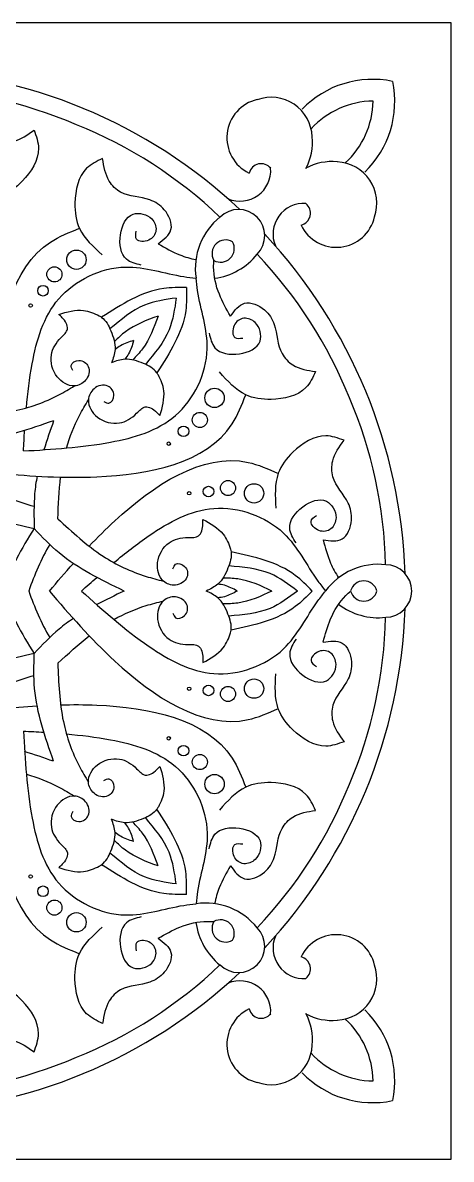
# Model space of a CAD drawing. Header units: metres. Extents: x 0 to 1, y 0 to 1.
# Drawn here: x 0.623 to 1, y 0 to 1 of the extents above; entities that cross this region are included whole.
import ezdxf

# ---------------------------------------------------------------- set-up
doc = ezdxf.new("R2010")
doc.units = ezdxf.units.M
doc.layers.add('ceco.net 98', color=7, linetype='Continuous')

msp = doc.modelspace()

# ---------------------------------------------------------------- linework, layer by layer
at = {"layer": 'ceco.net 98', "color": 8, "ltscale": 0.02}
for p, q in [((1, 1), (0, 1)), ((1, 0), (1, 1)), ((0, 0), (1, 0))]:
    msp.add_line(p, q, dxfattribs=at)
for centre, radius in [((0.6699, 0.7915), 0.00853), ((0.6505, 0.7786), 0.00666), ((0.6405, 0.7642), 0.00466), ((0.6296, 0.7512), 0.00153), ((0.7915, 0.6699), 0.00853), ((0.7786, 0.6505), 0.00666), ((0.7642, 0.6405), 0.00466), ((0.7512, 0.6296), 0.00153), ((0.7862, 0.5875), 0.00466), ((0.8034, 0.5906), 0.00666), ((0.8263, 0.5859), 0.00853), ((0.7692, 0.586), 0.00153), ((0.8263, 0.4141), 0.00853), ((0.7692, 0.414), 0.00153), ((0.7862, 0.4125), 0.00466), ((0.8034, 0.4094), 0.00666), ((0.7512, 0.3704), 0.00153), ((0.7642, 0.3595), 0.00466), ((0.7786, 0.3495), 0.00666), ((0.7915, 0.3301), 0.00853), ((0.6296, 0.2488), 0.00153), ((0.6405, 0.2358), 0.00466), ((0.6505, 0.2214), 0.00666), ((0.6699, 0.2085), 0.00853)]:
    msp.add_circle(centre, radius, dxfattribs=at)
for centre, radius, start, end in [((0.5, 0.5), 0.4596, 46.927, 88.073), ((0.9307, 0.8639), 0.0863, 78.2126, 135.9971), ((0.5138, 0.5452), 0.3971, 66.8374, 88.6456), ((0.8639, 0.9307), 0.0863, 314.0029, 11.7874), ((0.8369, 0.8988), 0.0345, 103.0681, 244.2713), ((0.8414, 0.8983), 0.0361, 2.1313, 109.8703), ((0.9322, 0.8556), 0.0755, 90.8124, 137.4329), ((0.8556, 0.9322), 0.0755, 312.5671, 359.1876), ((0.5222, 0.5417), 0.3971, 46.3544, 68.1626), ((0.8314, 0.8945), 0.0464, 330.8278, 6.4447), ((0.814, 0.87), 0.027, 247.3105, 4.1719), ((0.8325, 0.8652), 0.0108, 38.5327, 166.4032), ((0.8945, 0.8314), 0.0464, 83.5553, 119.1722), ((0.8983, 0.8414), 0.0361, 340.1297, 87.8687), ((0.87, 0.814), 0.027, 85.8281, 202.6895), ((0.8652, 0.8325), 0.0108, 283.5968, 51.4673), ((0.8126, 0.8126), 0.0231, 315.3158, 134.6842), ((0.8329, 0.7837), 0.0583, 128.8368, 188.3446), ((0.8988, 0.8369), 0.0345, 205.7287, 346.9319), ((0.5, 0.5), 0.4596, 1.927, 43.073), ((0.8013, 0.7969), 0.012, 59.9975, 210.0025), ((0.7969, 0.8013), 0.012, 239.9975, 30.0025), ((0.7837, 0.8329), 0.0583, 277.8251, 321.1632), ((0.5417, 0.5222), 0.3971, 21.8374, 43.6456), ((0.5452, 0.5138), 0.3971, 1.3544, 23.1626), ((0.6919, 0.7931), 0.2265, 243.4262, 254.8079), ((0.6961, 0.8639), 0.3153, 247.1077, 258.4177), ((0.896, 0.3813), 0.3153, 146.5823, 157.8923), ((0.8429, 0.4284), 0.2265, 150.1921, 161.5738), ((0.936, 0.4652), 0.0583, 83.8368, 143.3446), ((0.9421, 0.5), 0.0231, 270.3158, 89.6842), ((0.896, 0.6187), 0.3153, 202.1077, 213.4177), ((0.9229, 0.4969), 0.012, 14.9975, 165.0025), ((0.9229, 0.5031), 0.012, 194.9975, 345.0025), ((0.8429, 0.5716), 0.2265, 198.4262, 209.8079), ((0.5, 0.5), 0.4596, 316.927, 358.073), ((0.936, 0.5348), 0.0583, 232.8251, 276.1632), ((0.5452, 0.4862), 0.3971, 336.8374, 358.6456), ((0.6961, 0.1361), 0.3153, 101.5823, 112.8923), ((0.6919, 0.2069), 0.2265, 105.1921, 116.5738), ((0.5417, 0.4778), 0.3971, 316.3544, 338.1626), ((0.7837, 0.1671), 0.0583, 38.8368, 98.3446), ((0.7969, 0.1987), 0.012, 329.9975, 120.0025), ((0.8329, 0.2163), 0.0583, 187.8251, 231.1632), ((0.8013, 0.2031), 0.012, 149.9975, 300.0025), ((0.8126, 0.1874), 0.0231, 225.3158, 44.6842), ((0.87, 0.186), 0.027, 157.3105, 274.1719), ((0.8988, 0.1631), 0.0345, 13.0681, 154.2713), ((0.5222, 0.4583), 0.3971, 291.8374, 313.6456), ((0.8652, 0.1675), 0.0108, 308.5327, 76.4032), ((0.8983, 0.1586), 0.0361, 272.1313, 19.8703), ((0.5, 0.5), 0.4596, 271.927, 313.073), ((0.814, 0.13), 0.027, 355.8281, 112.6895), ((0.8369, 0.1012), 0.0345, 115.7287, 256.9319), ((0.8325, 0.1348), 0.0108, 193.5968, 321.4673), ((0.8639, 0.0693), 0.0863, 348.2126, 45.9971), ((0.8945, 0.1686), 0.0464, 240.8278, 276.4447), ((0.8314, 0.1055), 0.0464, 353.5553, 29.1722), ((0.8556, 0.0678), 0.0755, 0.8124, 47.4329), ((0.8414, 0.1017), 0.0361, 250.1297, 357.8687), ((0.9322, 0.1444), 0.0755, 222.5671, 269.1876), ((0.5138, 0.4548), 0.3971, 271.3544, 293.1626), ((0.9307, 0.1361), 0.0863, 224.0029, 281.7874)]:
    msp.add_arc(centre, radius, start, end, dxfattribs=at)
for points, knots in [([(0.5451, 0.8871), (0.5442, 0.8932), (0.5422, 0.9062), (0.5617, 0.9139), (0.5816, 0.9094), (0.5954, 0.8946), (0.6173, 0.8944), (0.6269, 0.9014), (0.6326, 0.9056)], [0, 0, 0, 0, 0.016789, 0.035275, 0.050623, 0.077296, 0.091154, 0.111938, 0.111938, 0.111938, 0.111938]), ([(0.6326, 0.9056), (0.6345, 0.9002), (0.6401, 0.8844), (0.6254, 0.8615), (0.6021, 0.8438), (0.5836, 0.8449), (0.573, 0.8455)], [0, 0, 0, 0, 0.016505, 0.048801, 0.071439, 0.102037, 0.102037, 0.102037, 0.102037]), ([(0.693, 0.8805), (0.6879, 0.8781), (0.6727, 0.8708), (0.667, 0.8443), (0.6709, 0.8153), (0.6847, 0.803), (0.6927, 0.7959)], [0, 0, 0, 0, 0.016505, 0.048801, 0.071439, 0.102037, 0.102037, 0.102037, 0.102037]), ([(0.7418, 0.8056), (0.7468, 0.8093), (0.7574, 0.817), (0.749, 0.8363), (0.7318, 0.8472), (0.7116, 0.8465), (0.696, 0.8618), (0.6941, 0.8735), (0.693, 0.8805)], [0, 0, 0, 0, 0.016789, 0.035275, 0.050623, 0.077296, 0.091154, 0.111938, 0.111938, 0.111938, 0.111938]), ([(0.727, 0.7868), (0.7222, 0.7879), (0.7096, 0.7909), (0.7062, 0.8134), (0.7162, 0.8355), (0.7365, 0.8305), (0.7418, 0.8171), (0.735, 0.8071), (0.7212, 0.807), (0.7222, 0.8138), (0.7226, 0.8165)], [0, 0, 0, 0, 0.013982, 0.036238, 0.057544, 0.074371, 0.085068, 0.095763, 0.106405, 0.113417, 0.113417, 0.113417, 0.113417]), ([(0.6002, 0.656), (0.5999, 0.6663), (0.6, 0.7208), (0.6143, 0.796), (0.6637, 0.8155), (0.6726, 0.8191)], [0.74802, 0.74802, 0.74802, 0.74802, 1.17854, 2.96044, 3.35512, 3.35512, 3.35512, 3.35512]), ([(0.7418, 0.8056), (0.7481, 0.802), (0.7586, 0.796), (0.7703, 0.7925), (0.7752, 0.7916)], [0, 0, 0, 0, 0.300992, 0.504578, 0.504578, 0.504578, 0.504578]), ([(0.8056, 0.7418), (0.802, 0.7481), (0.7944, 0.7615), (0.7903, 0.7788), (0.7908, 0.7889), (0.7908, 0.7908)], [0, 0, 0, 0, 0.021605, 0.0461904, 0.051928, 0.051928, 0.051928, 0.051928]), ([(0.6258, 0.6611), (0.6269, 0.674), (0.631, 0.7074), (0.6471, 0.7632), (0.7094, 0.7932), (0.7508, 0.778), (0.7716, 0.7756), (0.7752, 0.7752)], [0.53171, 0.53171, 0.53171, 0.53171, 1.07334, 1.93356, 2.84005, 3.56451, 3.71706, 3.71706, 3.71706, 3.71706]), ([(0.6232, 0.6232), (0.6487, 0.6247), (0.6946, 0.6273), (0.7632, 0.6471), (0.7932, 0.7094), (0.778, 0.7508), (0.7756, 0.7716), (0.7752, 0.7752)], [0, 0, 0, 0, 0.077044, 0.13879, 0.203857, 0.255858, 0.266808, 0.266808, 0.266808, 0.266808]), ([(0.7669, 0.7669), (0.7601, 0.767), (0.733, 0.7672), (0.7096, 0.7521), (0.6921, 0.7408)], [0, 0, 0, 0, 0.0201767, 0.0804369, 0.0804369, 0.0804369, 0.0804369]), ([(0.7669, 0.7669), (0.767, 0.7601), (0.7672, 0.733), (0.7521, 0.7096), (0.7408, 0.6921)], [0, 0, 0, 0, 0.0201767, 0.0804369, 0.0804369, 0.0804369, 0.0804369]), ([(0.7578, 0.7578), (0.7482, 0.7564), (0.7261, 0.7532), (0.7091, 0.7388), (0.6994, 0.7306)], [0, 0, 0, 0, 0.0286098, 0.0655329, 0.0655329, 0.0655329, 0.0655329]), ([(0.7578, 0.7578), (0.7564, 0.7482), (0.7532, 0.7261), (0.7388, 0.7091), (0.7306, 0.6994)], [0, 0, 0, 0, 0.0286098, 0.0655329, 0.0655329, 0.0655329, 0.0655329]), ([(0.8056, 0.7418), (0.8093, 0.7468), (0.817, 0.7574), (0.8363, 0.749), (0.8472, 0.7318), (0.8465, 0.7116), (0.8618, 0.696), (0.8735, 0.6941), (0.8805, 0.693)], [0, 0, 0, 0, 0.016789, 0.035275, 0.050623, 0.077296, 0.091154, 0.111938, 0.111938, 0.111938, 0.111938]), ([(0.6666, 0.6939), (0.6658, 0.6955), (0.6637, 0.6999), (0.6732, 0.7049), (0.683, 0.6976), (0.6797, 0.6844), (0.6661, 0.6779), (0.6502, 0.6877), (0.6451, 0.7076), (0.6537, 0.7211), (0.6646, 0.7304), (0.6591, 0.7392), (0.6553, 0.7425), (0.6543, 0.7434)], [0, 0, 0, 0, 0.004789, 0.012909, 0.022667, 0.035054, 0.04608, 0.063137, 0.083245, 0.100623, 0.11005, 0.121019, 0.125257, 0.125257, 0.125257, 0.125257]), ([(0.6543, 0.7434), (0.6617, 0.7456), (0.6738, 0.7491), (0.6865, 0.7441), (0.6956, 0.7388), (0.7009, 0.7282), (0.7055, 0.7141), (0.7023, 0.7048), (0.7009, 0.7009)], [0, 0, 0, 0, 0.022224, 0.036822, 0.0392275, 0.0536071, 0.0703179, 0.0823182, 0.0823182, 0.0823182, 0.0823182]), ([(0.7419, 0.7419), (0.7317, 0.7382), (0.7174, 0.733), (0.7065, 0.7225), (0.7033, 0.7195)], [0, 0, 0, 0, 0.0319342, 0.0450313, 0.0450313, 0.0450313, 0.0450313]), ([(0.7419, 0.7419), (0.7382, 0.7317), (0.733, 0.7174), (0.7225, 0.7065), (0.7195, 0.7033)], [0, 0, 0, 0, 0.0319342, 0.0450313, 0.0450313, 0.0450313, 0.0450313]), ([(0.7868, 0.727), (0.7879, 0.7222), (0.7909, 0.7096), (0.8134, 0.7062), (0.8355, 0.7162), (0.8305, 0.7365), (0.8171, 0.7418), (0.8071, 0.735), (0.807, 0.7212), (0.8138, 0.7222), (0.8165, 0.7226)], [0, 0, 0, 0, 0.013982, 0.036238, 0.057544, 0.074371, 0.085068, 0.095763, 0.106405, 0.113417, 0.113417, 0.113417, 0.113417]), ([(0.7203, 0.7203), (0.7163, 0.7191), (0.7103, 0.7173), (0.7055, 0.7136), (0.7039, 0.7124)], [0, 0, 0, 0, 0.0123321, 0.018308, 0.018308, 0.018308, 0.018308]), ([(0.7203, 0.7203), (0.7191, 0.7163), (0.7173, 0.7103), (0.7136, 0.7055), (0.7124, 0.7039)], [0, 0, 0, 0, 0.0123321, 0.018308, 0.018308, 0.018308, 0.018308]), ([(0.7434, 0.6543), (0.7456, 0.6617), (0.7491, 0.6738), (0.7441, 0.6865), (0.7388, 0.6956), (0.7282, 0.7009), (0.7141, 0.7055), (0.7048, 0.7023), (0.7009, 0.7009)], [0, 0, 0, 0, 0.022224, 0.036822, 0.0392275, 0.0536071, 0.0703179, 0.0823182, 0.0823182, 0.0823182, 0.0823182]), ([(0.8805, 0.693), (0.8781, 0.6879), (0.8708, 0.6727), (0.8443, 0.667), (0.8153, 0.6709), (0.803, 0.6847), (0.7959, 0.6927)], [0, 0, 0, 0, 0.016505, 0.048801, 0.071439, 0.102037, 0.102037, 0.102037, 0.102037]), ([(0.5636, 0.6535), (0.5808, 0.6542), (0.6121, 0.6554), (0.6471, 0.6679), (0.6636, 0.6777), (0.6682, 0.6805)], [0, 0, 0, 0, 0.051611, 0.093513, 0.109416, 0.109416, 0.109416, 0.109416]), ([(0.6939, 0.6666), (0.6955, 0.6658), (0.6999, 0.6637), (0.7049, 0.6732), (0.6976, 0.683), (0.6844, 0.6797), (0.6779, 0.6661), (0.6877, 0.6502), (0.7076, 0.6451), (0.7211, 0.6537), (0.7304, 0.6646), (0.7392, 0.6591), (0.7425, 0.6553), (0.7434, 0.6543)], [0, 0, 0, 0, 0.004789, 0.012909, 0.022667, 0.035054, 0.04608, 0.063137, 0.083245, 0.100623, 0.11005, 0.121019, 0.125257, 0.125257, 0.125257, 0.125257]), ([(0.6033, 0.6033), (0.6306, 0.6012), (0.6992, 0.596), (0.796, 0.6143), (0.8155, 0.6637), (0.8191, 0.6726)], [0, 0, 0, 0, 0.084595, 0.212499, 0.240829, 0.240829, 0.240829, 0.240829]), ([(0.6611, 0.6258), (0.664, 0.6357), (0.6698, 0.6503), (0.6777, 0.6636), (0.6805, 0.6682)], [0.874431, 0.874431, 0.874431, 0.874431, 1.302789, 1.52434, 1.52434, 1.52434, 1.52434]), ([(0.6498, 0.6498), (0.6287, 0.6424), (0.5978, 0.6316), (0.5653, 0.6325), (0.555, 0.6328)], [0, 0, 0, 0, 0.92339, 1.35123, 1.35123, 1.35123, 1.35123]), ([(0.9056, 0.6326), (0.9002, 0.6345), (0.8844, 0.6401), (0.8615, 0.6254), (0.8438, 0.6021), (0.8449, 0.5836), (0.8455, 0.573)], [0, 0, 0, 0, 0.016505, 0.048801, 0.071439, 0.102037, 0.102037, 0.102037, 0.102037]), ([(0.8871, 0.5451), (0.8932, 0.5442), (0.9062, 0.5422), (0.9139, 0.5617), (0.9094, 0.5816), (0.8946, 0.5954), (0.8944, 0.6173), (0.9014, 0.6269), (0.9056, 0.6326)], [0, 0, 0, 0, 0.016789, 0.035275, 0.050623, 0.077296, 0.091154, 0.111938, 0.111938, 0.111938, 0.111938]), ([(0.6812, 0.5394), (0.6883, 0.547), (0.7268, 0.5854), (0.7901, 0.6285), (0.8388, 0.6074), (0.8477, 0.6035)], [0.74802, 0.74802, 0.74802, 0.74802, 1.17854, 2.96044, 3.35512, 3.35512, 3.35512, 3.35512]), ([(0.6353, 0.6011), (0.6343, 0.596), (0.6321, 0.5808), (0.6325, 0.5653), (0.6328, 0.555)], [0.705177, 0.705177, 0.705177, 0.705177, 0.923388, 1.351235, 1.351235, 1.351235, 1.351235]), ([(0.8633, 0.5423), (0.8607, 0.5465), (0.8538, 0.5575), (0.8674, 0.5758), (0.8901, 0.5844), (0.901, 0.5665), (0.8952, 0.5533), (0.8834, 0.551), (0.8735, 0.5607), (0.879, 0.5648), (0.8812, 0.5664)], [0, 0, 0, 0, 0.013982, 0.036238, 0.057544, 0.074371, 0.085068, 0.095763, 0.106405, 0.113417, 0.113417, 0.113417, 0.113417]), ([(0.7029, 0.525), (0.7128, 0.5333), (0.7393, 0.554), (0.7902, 0.5821), (0.8555, 0.5593), (0.8739, 0.5193), (0.887, 0.5029), (0.8892, 0.5)], [0.53171, 0.53171, 0.53171, 0.53171, 1.07334, 1.93356, 2.84005, 3.56451, 3.71706, 3.71706, 3.71706, 3.71706]), ([(0.6535, 0.5636), (0.6662, 0.5519), (0.6892, 0.5306), (0.7227, 0.5147), (0.7414, 0.51), (0.7465, 0.5087)], [0, 0, 0, 0, 0.051611, 0.093513, 0.109416, 0.109416, 0.109416, 0.109416]), ([(0.7549, 0.5194), (0.7555, 0.5211), (0.757, 0.5256), (0.7673, 0.5224), (0.7692, 0.5103), (0.7575, 0.5033), (0.7433, 0.5083), (0.7389, 0.5265), (0.7494, 0.5442), (0.765, 0.5476), (0.7793, 0.5465), (0.7816, 0.5567), (0.7813, 0.5616), (0.7812, 0.563)], [0, 0, 0, 0, 0.004789, 0.012909, 0.022667, 0.035054, 0.04608, 0.063137, 0.083245, 0.100623, 0.11005, 0.121019, 0.125257, 0.125257, 0.125257, 0.125257]), ([(0.7812, 0.563), (0.7879, 0.5593), (0.7991, 0.5532), (0.8045, 0.5407), (0.8071, 0.5305), (0.8034, 0.5193), (0.7967, 0.506), (0.7879, 0.5018), (0.7842, 0.5)], [0, 0, 0, 0, 0.022224, 0.036822, 0.0392275, 0.0536071, 0.0703179, 0.0823182, 0.0823182, 0.0823182, 0.0823182]), ([(0.7119, 0.5), (0.6917, 0.5097), (0.6622, 0.5239), (0.6398, 0.5475), (0.6328, 0.555)], [0, 0, 0, 0, 0.92339, 1.35123, 1.35123, 1.35123, 1.35123]), ([(0.8871, 0.5451), (0.889, 0.5381), (0.8921, 0.5265), (0.898, 0.5157), (0.9008, 0.5116)], [0, 0, 0, 0, 0.300992, 0.504578, 0.504578, 0.504578, 0.504578]), ([(0.8775, 0.5), (0.8727, 0.5049), (0.8537, 0.5242), (0.8265, 0.53), (0.8061, 0.5344)], [0, 0, 0, 0, 0.0201767, 0.0804369, 0.0804369, 0.0804369, 0.0804369]), ([(0.8646, 0.5), (0.8568, 0.5058), (0.839, 0.5192), (0.8167, 0.521), (0.8041, 0.522)], [0, 0, 0, 0, 0.0286098, 0.0655329, 0.0655329, 0.0655329, 0.0655329]), ([(0.8421, 0.5), (0.8323, 0.5046), (0.8184, 0.511), (0.8033, 0.5113), (0.7989, 0.5114)], [0, 0, 0, 0, 0.0319342, 0.0450313, 0.0450313, 0.0450313, 0.0450313]), ([(0.6461, 0.5), (0.6639, 0.4792), (0.7087, 0.427), (0.7901, 0.3715), (0.8388, 0.3926), (0.8477, 0.3965)], [0, 0, 0, 0, 0.084595, 0.212499, 0.240829, 0.240829, 0.240829, 0.240829]), ([(0.6743, 0.5), (0.6933, 0.483), (0.7276, 0.4524), (0.7902, 0.4179), (0.8555, 0.4407), (0.8739, 0.4807), (0.887, 0.4971), (0.8892, 0.5)], [0, 0, 0, 0, 0.077044, 0.13879, 0.203857, 0.255858, 0.266808, 0.266808, 0.266808, 0.266808]), ([(0.7812, 0.437), (0.7879, 0.4407), (0.7991, 0.4468), (0.8045, 0.4593), (0.8071, 0.4695), (0.8034, 0.4807), (0.7967, 0.494), (0.7879, 0.4982), (0.7842, 0.5)], [0, 0, 0, 0, 0.022224, 0.036822, 0.0392275, 0.0536071, 0.0703179, 0.0823182, 0.0823182, 0.0823182, 0.0823182]), ([(0.8115, 0.5), (0.8078, 0.502), (0.8024, 0.5049), (0.7963, 0.5058), (0.7943, 0.506)], [0, 0, 0, 0, 0.0123321, 0.018308, 0.018308, 0.018308, 0.018308]), ([(0.8115, 0.5), (0.8078, 0.498), (0.8024, 0.4951), (0.7963, 0.4942), (0.7943, 0.494)], [0, 0, 0, 0, 0.0123321, 0.018308, 0.018308, 0.018308, 0.018308]), ([(0.8421, 0.5), (0.8323, 0.4954), (0.8184, 0.489), (0.8033, 0.4887), (0.7989, 0.4886)], [0, 0, 0, 0, 0.0319342, 0.0450313, 0.0450313, 0.0450313, 0.0450313]), ([(0.8646, 0.5), (0.8568, 0.4942), (0.839, 0.4808), (0.8167, 0.479), (0.8041, 0.478)], [0, 0, 0, 0, 0.0286098, 0.0655329, 0.0655329, 0.0655329, 0.0655329]), ([(0.8775, 0.5), (0.8727, 0.4951), (0.8537, 0.4758), (0.8265, 0.47), (0.8061, 0.4656)], [0, 0, 0, 0, 0.0201767, 0.0804369, 0.0804369, 0.0804369, 0.0804369]), ([(0.8871, 0.4549), (0.889, 0.4619), (0.893, 0.4767), (0.9024, 0.4919), (0.9099, 0.4987), (0.9113, 0.5)], [0, 0, 0, 0, 0.021605, 0.0461904, 0.051928, 0.051928, 0.051928, 0.051928]), ([(0.7029, 0.475), (0.7119, 0.48), (0.7263, 0.4862), (0.7414, 0.49), (0.7465, 0.4913)], [0.874431, 0.874431, 0.874431, 0.874431, 1.302789, 1.52434, 1.52434, 1.52434, 1.52434]), ([(0.7549, 0.4806), (0.7555, 0.4789), (0.757, 0.4744), (0.7673, 0.4776), (0.7692, 0.4897), (0.7575, 0.4967), (0.7433, 0.4917), (0.7389, 0.4735), (0.7494, 0.4558), (0.765, 0.4524), (0.7793, 0.4535), (0.7816, 0.4433), (0.7813, 0.4384), (0.7812, 0.437)], [0, 0, 0, 0, 0.004789, 0.012909, 0.022667, 0.035054, 0.04608, 0.063137, 0.083245, 0.100623, 0.11005, 0.121019, 0.125257, 0.125257, 0.125257, 0.125257]), ([(0.6672, 0.4758), (0.6628, 0.4729), (0.6505, 0.4638), (0.6398, 0.4525), (0.6328, 0.445)], [0.705177, 0.705177, 0.705177, 0.705177, 0.923388, 1.351235, 1.351235, 1.351235, 1.351235]), ([(0.8633, 0.4577), (0.8607, 0.4535), (0.8538, 0.4425), (0.8674, 0.4242), (0.8901, 0.4156), (0.901, 0.4335), (0.8952, 0.4467), (0.8834, 0.449), (0.8735, 0.4393), (0.879, 0.4352), (0.8812, 0.4336)], [0, 0, 0, 0, 0.013982, 0.036238, 0.057544, 0.074371, 0.085068, 0.095763, 0.106405, 0.113417, 0.113417, 0.113417, 0.113417]), ([(0.8871, 0.4549), (0.8932, 0.4558), (0.9062, 0.4578), (0.9139, 0.4383), (0.9094, 0.4184), (0.8946, 0.4046), (0.8944, 0.3827), (0.9014, 0.3731), (0.9056, 0.3674)], [0, 0, 0, 0, 0.016789, 0.035275, 0.050623, 0.077296, 0.091154, 0.111938, 0.111938, 0.111938, 0.111938]), ([(0.6498, 0.3502), (0.6424, 0.3713), (0.6316, 0.4022), (0.6325, 0.4347), (0.6328, 0.445)], [0, 0, 0, 0, 0.92339, 1.35123, 1.35123, 1.35123, 1.35123]), ([(0.6535, 0.4364), (0.6542, 0.4192), (0.6554, 0.3879), (0.6679, 0.3529), (0.6777, 0.3364), (0.6805, 0.3318)], [0, 0, 0, 0, 0.051611, 0.093513, 0.109416, 0.109416, 0.109416, 0.109416]), ([(0.9056, 0.3674), (0.9002, 0.3655), (0.8844, 0.3599), (0.8615, 0.3746), (0.8438, 0.3979), (0.8449, 0.4164), (0.8455, 0.427)], [0, 0, 0, 0, 0.016505, 0.048801, 0.071439, 0.102037, 0.102037, 0.102037, 0.102037]), ([(0.656, 0.3998), (0.6663, 0.4001), (0.7208, 0.4), (0.796, 0.3857), (0.8155, 0.3363), (0.8191, 0.3274)], [0.74802, 0.74802, 0.74802, 0.74802, 1.17854, 2.96044, 3.35512, 3.35512, 3.35512, 3.35512]), ([(0.6033, 0.3967), (0.6012, 0.3694), (0.596, 0.3008), (0.6143, 0.204), (0.6637, 0.1845), (0.6726, 0.1809)], [0, 0, 0, 0, 0.084595, 0.212499, 0.240829, 0.240829, 0.240829, 0.240829]), ([(0.6232, 0.3768), (0.6247, 0.3513), (0.6273, 0.3054), (0.6471, 0.2368), (0.7094, 0.2068), (0.7508, 0.222), (0.7716, 0.2244), (0.7752, 0.2248)], [0, 0, 0, 0, 0.077044, 0.13879, 0.203857, 0.255858, 0.266808, 0.266808, 0.266808, 0.266808]), ([(0.6611, 0.3742), (0.674, 0.3731), (0.7074, 0.369), (0.7632, 0.3529), (0.7932, 0.2906), (0.778, 0.2492), (0.7756, 0.2284), (0.7752, 0.2248)], [0.53171, 0.53171, 0.53171, 0.53171, 1.07334, 1.93356, 2.84005, 3.56451, 3.71706, 3.71706, 3.71706, 3.71706]), ([(0.6939, 0.3334), (0.6955, 0.3342), (0.6999, 0.3363), (0.7049, 0.3268), (0.6976, 0.317), (0.6844, 0.3203), (0.6779, 0.3339), (0.6877, 0.3498), (0.7076, 0.3549), (0.7211, 0.3463), (0.7304, 0.3354), (0.7392, 0.3409), (0.7425, 0.3447), (0.7434, 0.3457)], [0, 0, 0, 0, 0.004789, 0.012909, 0.022667, 0.035054, 0.04608, 0.063137, 0.083245, 0.100623, 0.11005, 0.121019, 0.125257, 0.125257, 0.125257, 0.125257]), ([(0.7434, 0.3457), (0.7456, 0.3383), (0.7491, 0.3262), (0.7441, 0.3135), (0.7388, 0.3044), (0.7282, 0.2991), (0.7141, 0.2945), (0.7048, 0.2977), (0.7009, 0.2991)], [0, 0, 0, 0, 0.022224, 0.036822, 0.0392275, 0.0536071, 0.0703179, 0.0823182, 0.0823182, 0.0823182, 0.0823182]), ([(0.6258, 0.3389), (0.6357, 0.336), (0.6503, 0.3302), (0.6636, 0.3223), (0.6682, 0.3195)], [0.874431, 0.874431, 0.874431, 0.874431, 1.302789, 1.52434, 1.52434, 1.52434, 1.52434]), ([(0.8805, 0.307), (0.8781, 0.3121), (0.8708, 0.3273), (0.8443, 0.333), (0.8153, 0.3291), (0.803, 0.3153), (0.7959, 0.3073)], [0, 0, 0, 0, 0.016505, 0.048801, 0.071439, 0.102037, 0.102037, 0.102037, 0.102037]), ([(0.6666, 0.3061), (0.6658, 0.3045), (0.6637, 0.3001), (0.6732, 0.2951), (0.683, 0.3024), (0.6797, 0.3156), (0.6661, 0.3221), (0.6502, 0.3123), (0.6451, 0.2924), (0.6537, 0.2789), (0.6646, 0.2696), (0.6591, 0.2608), (0.6553, 0.2575), (0.6543, 0.2566)], [0, 0, 0, 0, 0.004789, 0.012909, 0.022667, 0.035054, 0.04608, 0.063137, 0.083245, 0.100623, 0.11005, 0.121019, 0.125257, 0.125257, 0.125257, 0.125257]), ([(0.7578, 0.2422), (0.7564, 0.2518), (0.7532, 0.2739), (0.7388, 0.2909), (0.7306, 0.3006)], [0, 0, 0, 0, 0.0286098, 0.0655329, 0.0655329, 0.0655329, 0.0655329]), ([(0.7669, 0.2331), (0.767, 0.2399), (0.7672, 0.267), (0.7521, 0.2904), (0.7408, 0.3079)], [0, 0, 0, 0, 0.0201767, 0.0804369, 0.0804369, 0.0804369, 0.0804369]), ([(0.8056, 0.2582), (0.8093, 0.2532), (0.817, 0.2426), (0.8363, 0.251), (0.8472, 0.2682), (0.8465, 0.2884), (0.8618, 0.304), (0.8735, 0.3059), (0.8805, 0.307)], [0, 0, 0, 0, 0.016789, 0.035275, 0.050623, 0.077296, 0.091154, 0.111938, 0.111938, 0.111938, 0.111938]), ([(0.6543, 0.2566), (0.6617, 0.2544), (0.6738, 0.2509), (0.6865, 0.2559), (0.6956, 0.2612), (0.7009, 0.2718), (0.7055, 0.2859), (0.7023, 0.2952), (0.7009, 0.2991)], [0, 0, 0, 0, 0.022224, 0.036822, 0.0392275, 0.0536071, 0.0703179, 0.0823182, 0.0823182, 0.0823182, 0.0823182]), ([(0.7203, 0.2797), (0.7191, 0.2837), (0.7173, 0.2897), (0.7136, 0.2945), (0.7124, 0.2961)], [0, 0, 0, 0, 0.0123321, 0.018308, 0.018308, 0.018308, 0.018308]), ([(0.7419, 0.2581), (0.7382, 0.2683), (0.733, 0.2826), (0.7225, 0.2935), (0.7195, 0.2967)], [0, 0, 0, 0, 0.0319342, 0.0450313, 0.0450313, 0.0450313, 0.0450313]), ([(0.7868, 0.273), (0.7879, 0.2778), (0.7909, 0.2904), (0.8134, 0.2938), (0.8355, 0.2838), (0.8305, 0.2635), (0.8171, 0.2582), (0.8071, 0.265), (0.807, 0.2788), (0.8138, 0.2778), (0.8165, 0.2774)], [0, 0, 0, 0, 0.013982, 0.036238, 0.057544, 0.074371, 0.085068, 0.095763, 0.106405, 0.113417, 0.113417, 0.113417, 0.113417]), ([(0.7419, 0.2581), (0.7317, 0.2618), (0.7174, 0.267), (0.7065, 0.2775), (0.7033, 0.2805)], [0, 0, 0, 0, 0.0319342, 0.0450313, 0.0450313, 0.0450313, 0.0450313]), ([(0.7203, 0.2797), (0.7163, 0.2809), (0.7103, 0.2827), (0.7055, 0.2864), (0.7039, 0.2876)], [0, 0, 0, 0, 0.0123321, 0.018308, 0.018308, 0.018308, 0.018308]), ([(0.7578, 0.2422), (0.7482, 0.2436), (0.7261, 0.2468), (0.7091, 0.2612), (0.6994, 0.2694)], [0, 0, 0, 0, 0.0286098, 0.0655329, 0.0655329, 0.0655329, 0.0655329]), ([(0.7669, 0.2331), (0.7601, 0.233), (0.733, 0.2328), (0.7096, 0.2479), (0.6921, 0.2592)], [0, 0, 0, 0, 0.0201767, 0.0804369, 0.0804369, 0.0804369, 0.0804369]), ([(0.8056, 0.2582), (0.802, 0.2519), (0.796, 0.2414), (0.7925, 0.2297), (0.7916, 0.2248)], [0, 0, 0, 0, 0.300992, 0.504578, 0.504578, 0.504578, 0.504578]), ([(0.727, 0.2132), (0.7222, 0.2121), (0.7096, 0.2091), (0.7062, 0.1866), (0.7162, 0.1645), (0.7365, 0.1695), (0.7418, 0.1829), (0.735, 0.1929), (0.7212, 0.193), (0.7222, 0.1862), (0.7226, 0.1835)], [0, 0, 0, 0, 0.013982, 0.036238, 0.057544, 0.074371, 0.085068, 0.095763, 0.106405, 0.113417, 0.113417, 0.113417, 0.113417]), ([(0.693, 0.1195), (0.6879, 0.1219), (0.6727, 0.1292), (0.667, 0.1557), (0.6709, 0.1847), (0.6847, 0.197), (0.6927, 0.2041)], [0, 0, 0, 0, 0.016505, 0.048801, 0.071439, 0.102037, 0.102037, 0.102037, 0.102037]), ([(0.7418, 0.1944), (0.7481, 0.198), (0.7615, 0.2056), (0.7788, 0.2097), (0.7889, 0.2092), (0.7908, 0.2092)], [0, 0, 0, 0, 0.021605, 0.0461904, 0.051928, 0.051928, 0.051928, 0.051928]), ([(0.7418, 0.1944), (0.7468, 0.1907), (0.7574, 0.183), (0.749, 0.1637), (0.7318, 0.1528), (0.7116, 0.1535), (0.696, 0.1382), (0.6941, 0.1265), (0.693, 0.1195)], [0, 0, 0, 0, 0.016789, 0.035275, 0.050623, 0.077296, 0.091154, 0.111938, 0.111938, 0.111938, 0.111938]), ([(0.6326, 0.0944), (0.6345, 0.0998), (0.6401, 0.1156), (0.6254, 0.1385), (0.6021, 0.1562), (0.5836, 0.1551), (0.573, 0.1545)], [0, 0, 0, 0, 0.016505, 0.048801, 0.071439, 0.102037, 0.102037, 0.102037, 0.102037]), ([(0.5451, 0.1129), (0.5442, 0.1068), (0.5422, 0.0938), (0.5617, 0.0861), (0.5816, 0.0906), (0.5954, 0.1054), (0.6173, 0.1056), (0.6269, 0.0986), (0.6326, 0.0944)], [0, 0, 0, 0, 0.016789, 0.035275, 0.050623, 0.077296, 0.091154, 0.111938, 0.111938, 0.111938, 0.111938])]:
    msp.add_open_spline(points, degree=3, knots=knots, dxfattribs=at)
for points in [[(0.6232, 0.6232), (0.6236, 0.6292), (0.6239, 0.6353), (0.6243, 0.6413)], [(0.6498, 0.6498), (0.6469, 0.6413), (0.6439, 0.6328), (0.6413, 0.6243)], [(0.6535, 0.5636), (0.654, 0.5758), (0.6545, 0.5881), (0.656, 0.6002)], [(0.6461, 0.5), (0.6531, 0.5081), (0.66, 0.5162), (0.6672, 0.5242)], [(0.6743, 0.5), (0.6788, 0.504), (0.6833, 0.508), (0.6878, 0.512)], [(0.7119, 0.5), (0.7038, 0.4961), (0.6957, 0.4922), (0.6878, 0.488)], [(0.6535, 0.4364), (0.6625, 0.4447), (0.6715, 0.4531), (0.6812, 0.4606)], [(0.6033, 0.3967), (0.6139, 0.3975), (0.6245, 0.3983), (0.6353, 0.3989)], [(0.6232, 0.3768), (0.6292, 0.3764), (0.6353, 0.3761), (0.6413, 0.3757)], [(0.6498, 0.3502), (0.6413, 0.3531), (0.6328, 0.3561), (0.6243, 0.3587)]]:
    msp.add_open_spline(points, degree=3, dxfattribs=at)

doc.saveas('drawing.dxf')
